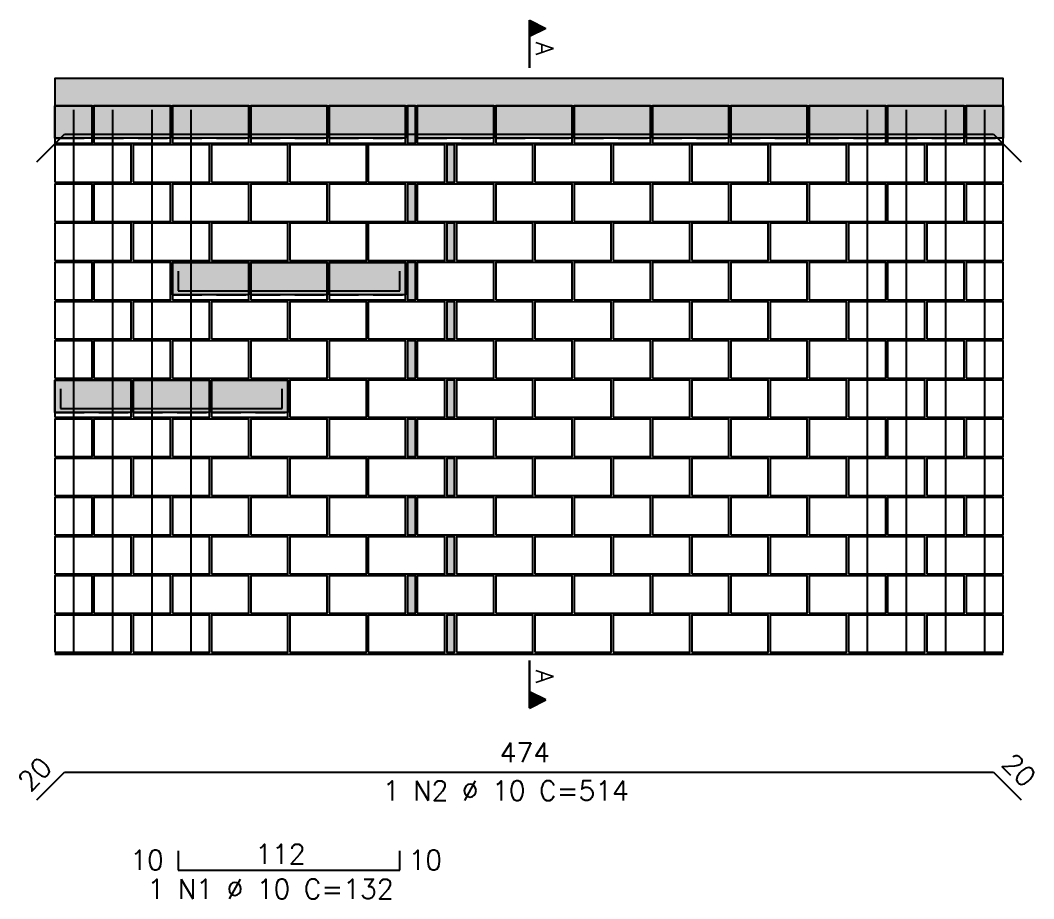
# Model space of a CAD drawing. Extents: x -1 to 122, y -1 to 61.
# Drawn here: x 35.89 to 46.24, y 8 to 16.97 of the extents above; entities that cross this region are included whole.
import ezdxf

# ---------------------------------------------------------------- set-up
doc = ezdxf.new("R2010")
doc.units = 0
doc.header["$MEASUREMENT"] = 0
doc.linetypes.add('ESTILO_TQS_0001', pattern=[0.45, 0.3, -0.15])
for name, color, linetype in [('PENA_02', 2, 'CONTINUOUS'), ('PENA_03', 3, 'CONTINUOUS'), ('PENA_05', 5, 'CONTINUOUS'), ('PENA_09', 254, 'CONTINUOUS'), ('PENA_11', 252, 'CONTINUOUS'), ('PENA_25', 210, 'CONTINUOUS')]:
    doc.layers.add(name, color=color, linetype=linetype)
doc.styles.get("Standard").update_dxf_attribs({"font": 'ROMANS.SHX'})

msp = doc.modelspace()

# ---------------------------------------------------------------- linework, layer by layer
at = {"layer": 'PENA_02', "linetype": 'ESTILO_TQS_0001'}
for p, q in [((36.244, 15.77), (36.624, 15.77)), ((36.644, 15.77), (37.424, 15.77)), ((37.444, 15.77), (38.224, 15.77)), ((38.244, 15.77), (39.024, 15.77)), ((39.044, 15.77), (39.824, 15.77)), ((39.944, 15.77), (40.724, 15.77)), ((40.744, 15.77), (41.524, 15.77)), ((41.544, 15.77), (42.324, 15.77)), ((42.344, 15.77), (43.124, 15.77)), ((43.144, 15.77), (43.924, 15.77)), ((43.944, 15.77), (44.724, 15.77)), ((44.744, 15.77), (45.524, 15.77)), ((45.544, 15.77), (45.924, 15.77)), ((37.444, 14.17), (38.224, 14.17)), ((38.244, 14.17), (39.024, 14.17)), ((39.044, 14.17), (39.824, 14.17)), ((36.244, 12.97), (37.024, 12.97)), ((37.044, 12.97), (37.824, 12.97)), ((37.844, 12.97), (38.624, 12.97))]:
    msp.add_line(p, q, dxfattribs=at)
at = {"layer": 'PENA_02', "linetype": 'Continuous'}
msp.add_line((36.244, 10.5), (45.924, 10.5), dxfattribs=at)
for points in [[(36.243, 16.1), (45.924, 16.1), (45.924, 16.38), (36.243, 16.38), (36.243, 16.1)], [(36.244, 15.72), (36.624, 15.72), (36.624, 16.1), (36.244, 16.1), (36.244, 15.72)], [(36.644, 15.72), (37.424, 15.72), (37.424, 16.1), (36.644, 16.1), (36.644, 15.72)], [(37.444, 15.72), (38.224, 15.72), (38.224, 16.1), (37.444, 16.1), (37.444, 15.72)], [(38.244, 15.72), (39.024, 15.72), (39.024, 16.1), (38.244, 16.1), (38.244, 15.72)], [(39.044, 15.72), (39.824, 15.72), (39.824, 16.1), (39.044, 16.1), (39.044, 15.72)], [(39.844, 15.72), (39.924, 15.72), (39.924, 16.1), (39.844, 16.1), (39.844, 15.72)], [(39.944, 15.72), (40.724, 15.72), (40.724, 16.1), (39.944, 16.1), (39.944, 15.72)], [(40.744, 15.72), (41.524, 15.72), (41.524, 16.1), (40.744, 16.1), (40.744, 15.72)], [(41.544, 15.72), (42.324, 15.72), (42.324, 16.1), (41.544, 16.1), (41.544, 15.72)], [(42.344, 15.72), (43.124, 15.72), (43.124, 16.1), (42.344, 16.1), (42.344, 15.72)], [(43.144, 15.72), (43.924, 15.72), (43.924, 16.1), (43.144, 16.1), (43.144, 15.72)], [(43.944, 15.72), (44.724, 15.72), (44.724, 16.1), (43.944, 16.1), (43.944, 15.72)], [(44.744, 15.72), (45.524, 15.72), (45.524, 16.1), (44.744, 16.1), (44.744, 15.72)], [(45.544, 15.72), (45.924, 15.72), (45.924, 16.1), (45.544, 16.1), (45.544, 15.72)], [(36.244, 15.32), (37.024, 15.32), (37.024, 15.7), (36.244, 15.7), (36.244, 15.32)], [(37.044, 15.32), (37.824, 15.32), (37.824, 15.7), (37.044, 15.7), (37.044, 15.32)], [(37.844, 15.32), (38.624, 15.32), (38.624, 15.7), (37.844, 15.7), (37.844, 15.32)], [(38.644, 15.32), (39.424, 15.32), (39.424, 15.7), (38.644, 15.7), (38.644, 15.32)], [(39.444, 15.32), (40.224, 15.32), (40.224, 15.7), (39.444, 15.7), (39.444, 15.32)], [(40.244, 15.32), (40.324, 15.32), (40.324, 15.7), (40.244, 15.7), (40.244, 15.32)], [(40.344, 15.32), (41.124, 15.32), (41.124, 15.7), (40.344, 15.7), (40.344, 15.32)], [(41.144, 15.32), (41.924, 15.32), (41.924, 15.7), (41.144, 15.7), (41.144, 15.32)], [(41.944, 15.32), (42.724, 15.32), (42.724, 15.7), (41.944, 15.7), (41.944, 15.32)], [(42.744, 15.32), (43.524, 15.32), (43.524, 15.7), (42.744, 15.7), (42.744, 15.32)], [(43.544, 15.32), (44.324, 15.32), (44.324, 15.7), (43.544, 15.7), (43.544, 15.32)], [(44.344, 15.32), (45.124, 15.32), (45.124, 15.7), (44.344, 15.7), (44.344, 15.32)], [(45.144, 15.32), (45.924, 15.32), (45.924, 15.7), (45.144, 15.7), (45.144, 15.32)], [(36.244, 14.92), (36.624, 14.92), (36.624, 15.3), (36.244, 15.3), (36.244, 14.92)], [(36.644, 14.92), (37.424, 14.92), (37.424, 15.3), (36.644, 15.3), (36.644, 14.92)], [(37.444, 14.92), (38.224, 14.92), (38.224, 15.3), (37.444, 15.3), (37.444, 14.92)], [(38.244, 14.92), (39.024, 14.92), (39.024, 15.3), (38.244, 15.3), (38.244, 14.92)], [(39.044, 14.92), (39.824, 14.92), (39.824, 15.3), (39.044, 15.3), (39.044, 14.92)], [(39.844, 14.92), (39.924, 14.92), (39.924, 15.3), (39.844, 15.3), (39.844, 14.92)], [(39.944, 14.92), (40.724, 14.92), (40.724, 15.3), (39.944, 15.3), (39.944, 14.92)], [(40.744, 14.92), (41.524, 14.92), (41.524, 15.3), (40.744, 15.3), (40.744, 14.92)], [(41.544, 14.92), (42.324, 14.92), (42.324, 15.3), (41.544, 15.3), (41.544, 14.92)], [(42.344, 14.92), (43.124, 14.92), (43.124, 15.3), (42.344, 15.3), (42.344, 14.92)], [(43.144, 14.92), (43.924, 14.92), (43.924, 15.3), (43.144, 15.3), (43.144, 14.92)], [(43.944, 14.92), (44.724, 14.92), (44.724, 15.3), (43.944, 15.3), (43.944, 14.92)], [(44.744, 14.92), (45.524, 14.92), (45.524, 15.3), (44.744, 15.3), (44.744, 14.92)], [(45.544, 14.92), (45.924, 14.92), (45.924, 15.3), (45.544, 15.3), (45.544, 14.92)], [(36.244, 14.52), (37.024, 14.52), (37.024, 14.9), (36.244, 14.9), (36.244, 14.52)], [(37.044, 14.52), (37.824, 14.52), (37.824, 14.9), (37.044, 14.9), (37.044, 14.52)], [(37.844, 14.52), (38.624, 14.52), (38.624, 14.9), (37.844, 14.9), (37.844, 14.52)], [(38.644, 14.52), (39.424, 14.52), (39.424, 14.9), (38.644, 14.9), (38.644, 14.52)], [(39.444, 14.52), (40.224, 14.52), (40.224, 14.9), (39.444, 14.9), (39.444, 14.52)], [(40.244, 14.52), (40.324, 14.52), (40.324, 14.9), (40.244, 14.9), (40.244, 14.52)], [(40.344, 14.52), (41.124, 14.52), (41.124, 14.9), (40.344, 14.9), (40.344, 14.52)], [(41.144, 14.52), (41.924, 14.52), (41.924, 14.9), (41.144, 14.9), (41.144, 14.52)], [(41.944, 14.52), (42.724, 14.52), (42.724, 14.9), (41.944, 14.9), (41.944, 14.52)], [(42.744, 14.52), (43.524, 14.52), (43.524, 14.9), (42.744, 14.9), (42.744, 14.52)], [(43.544, 14.52), (44.324, 14.52), (44.324, 14.9), (43.544, 14.9), (43.544, 14.52)], [(44.344, 14.52), (45.124, 14.52), (45.124, 14.9), (44.344, 14.9), (44.344, 14.52)], [(45.144, 14.52), (45.924, 14.52), (45.924, 14.9), (45.144, 14.9), (45.144, 14.52)], [(36.244, 14.12), (36.624, 14.12), (36.624, 14.5), (36.244, 14.5), (36.244, 14.12)], [(36.644, 14.12), (37.424, 14.12), (37.424, 14.5), (36.644, 14.5), (36.644, 14.12)], [(37.444, 14.12), (38.224, 14.12), (38.224, 14.5), (37.444, 14.5), (37.444, 14.12)], [(38.244, 14.12), (39.024, 14.12), (39.024, 14.5), (38.244, 14.5), (38.244, 14.12)], [(39.044, 14.12), (39.824, 14.12), (39.824, 14.5), (39.044, 14.5), (39.044, 14.12)], [(39.844, 14.12), (39.924, 14.12), (39.924, 14.5), (39.844, 14.5), (39.844, 14.12)], [(39.944, 14.12), (40.724, 14.12), (40.724, 14.5), (39.944, 14.5), (39.944, 14.12)], [(40.744, 14.12), (41.524, 14.12), (41.524, 14.5), (40.744, 14.5), (40.744, 14.12)], [(41.544, 14.12), (42.324, 14.12), (42.324, 14.5), (41.544, 14.5), (41.544, 14.12)], [(42.344, 14.12), (43.124, 14.12), (43.124, 14.5), (42.344, 14.5), (42.344, 14.12)], [(43.144, 14.12), (43.924, 14.12), (43.924, 14.5), (43.144, 14.5), (43.144, 14.12)], [(43.944, 14.12), (44.724, 14.12), (44.724, 14.5), (43.944, 14.5), (43.944, 14.12)], [(44.744, 14.12), (45.524, 14.12), (45.524, 14.5), (44.744, 14.5), (44.744, 14.12)], [(45.544, 14.12), (45.924, 14.12), (45.924, 14.5), (45.544, 14.5), (45.544, 14.12)], [(36.244, 13.72), (37.024, 13.72), (37.024, 14.1), (36.244, 14.1), (36.244, 13.72)], [(37.044, 13.72), (37.824, 13.72), (37.824, 14.1), (37.044, 14.1), (37.044, 13.72)], [(37.844, 13.72), (38.624, 13.72), (38.624, 14.1), (37.844, 14.1), (37.844, 13.72)], [(38.644, 13.72), (39.424, 13.72), (39.424, 14.1), (38.644, 14.1), (38.644, 13.72)], [(39.444, 13.72), (40.224, 13.72), (40.224, 14.1), (39.444, 14.1), (39.444, 13.72)], [(40.244, 13.72), (40.324, 13.72), (40.324, 14.1), (40.244, 14.1), (40.244, 13.72)], [(40.344, 13.72), (41.124, 13.72), (41.124, 14.1), (40.344, 14.1), (40.344, 13.72)], [(41.144, 13.72), (41.924, 13.72), (41.924, 14.1), (41.144, 14.1), (41.144, 13.72)], [(41.944, 13.72), (42.724, 13.72), (42.724, 14.1), (41.944, 14.1), (41.944, 13.72)], [(42.744, 13.72), (43.524, 13.72), (43.524, 14.1), (42.744, 14.1), (42.744, 13.72)], [(43.544, 13.72), (44.324, 13.72), (44.324, 14.1), (43.544, 14.1), (43.544, 13.72)], [(44.344, 13.72), (45.124, 13.72), (45.124, 14.1), (44.344, 14.1), (44.344, 13.72)], [(45.144, 13.72), (45.924, 13.72), (45.924, 14.1), (45.144, 14.1), (45.144, 13.72)], [(36.244, 13.32), (36.624, 13.32), (36.624, 13.7), (36.244, 13.7), (36.244, 13.32)], [(36.644, 13.32), (37.424, 13.32), (37.424, 13.7), (36.644, 13.7), (36.644, 13.32)], [(37.444, 13.32), (38.224, 13.32), (38.224, 13.7), (37.444, 13.7), (37.444, 13.32)], [(38.244, 13.32), (39.024, 13.32), (39.024, 13.7), (38.244, 13.7), (38.244, 13.32)], [(39.044, 13.32), (39.824, 13.32), (39.824, 13.7), (39.044, 13.7), (39.044, 13.32)], [(39.844, 13.32), (39.924, 13.32), (39.924, 13.7), (39.844, 13.7), (39.844, 13.32)], [(39.944, 13.32), (40.724, 13.32), (40.724, 13.7), (39.944, 13.7), (39.944, 13.32)], [(40.744, 13.32), (41.524, 13.32), (41.524, 13.7), (40.744, 13.7), (40.744, 13.32)], [(41.544, 13.32), (42.324, 13.32), (42.324, 13.7), (41.544, 13.7), (41.544, 13.32)], [(42.344, 13.32), (43.124, 13.32), (43.124, 13.7), (42.344, 13.7), (42.344, 13.32)], [(43.144, 13.32), (43.924, 13.32), (43.924, 13.7), (43.144, 13.7), (43.144, 13.32)], [(43.944, 13.32), (44.724, 13.32), (44.724, 13.7), (43.944, 13.7), (43.944, 13.32)], [(44.744, 13.32), (45.524, 13.32), (45.524, 13.7), (44.744, 13.7), (44.744, 13.32)], [(45.544, 13.32), (45.924, 13.32), (45.924, 13.7), (45.544, 13.7), (45.544, 13.32)], [(36.244, 12.92), (37.024, 12.92), (37.024, 13.3), (36.244, 13.3), (36.244, 12.92)], [(37.044, 12.92), (37.824, 12.92), (37.824, 13.3), (37.044, 13.3), (37.044, 12.92)], [(37.844, 12.92), (38.624, 12.92), (38.624, 13.3), (37.844, 13.3), (37.844, 12.92)], [(38.644, 12.92), (39.424, 12.92), (39.424, 13.3), (38.644, 13.3), (38.644, 12.92)], [(39.444, 12.92), (40.224, 12.92), (40.224, 13.3), (39.444, 13.3), (39.444, 12.92)], [(40.244, 12.92), (40.324, 12.92), (40.324, 13.3), (40.244, 13.3), (40.244, 12.92)], [(40.344, 12.92), (41.124, 12.92), (41.124, 13.3), (40.344, 13.3), (40.344, 12.92)], [(41.144, 12.92), (41.924, 12.92), (41.924, 13.3), (41.144, 13.3), (41.144, 12.92)], [(41.944, 12.92), (42.724, 12.92), (42.724, 13.3), (41.944, 13.3), (41.944, 12.92)], [(42.744, 12.92), (43.524, 12.92), (43.524, 13.3), (42.744, 13.3), (42.744, 12.92)], [(43.544, 12.92), (44.324, 12.92), (44.324, 13.3), (43.544, 13.3), (43.544, 12.92)], [(44.344, 12.92), (45.124, 12.92), (45.124, 13.3), (44.344, 13.3), (44.344, 12.92)], [(45.144, 12.92), (45.924, 12.92), (45.924, 13.3), (45.144, 13.3), (45.144, 12.92)], [(36.244, 12.52), (36.624, 12.52), (36.624, 12.9), (36.244, 12.9), (36.244, 12.52)], [(36.644, 12.52), (37.424, 12.52), (37.424, 12.9), (36.644, 12.9), (36.644, 12.52)], [(37.444, 12.52), (38.224, 12.52), (38.224, 12.9), (37.444, 12.9), (37.444, 12.52)], [(38.244, 12.52), (39.024, 12.52), (39.024, 12.9), (38.244, 12.9), (38.244, 12.52)], [(39.044, 12.52), (39.824, 12.52), (39.824, 12.9), (39.044, 12.9), (39.044, 12.52)], [(39.844, 12.52), (39.924, 12.52), (39.924, 12.9), (39.844, 12.9), (39.844, 12.52)], [(39.944, 12.52), (40.724, 12.52), (40.724, 12.9), (39.944, 12.9), (39.944, 12.52)], [(40.744, 12.52), (41.524, 12.52), (41.524, 12.9), (40.744, 12.9), (40.744, 12.52)], [(41.544, 12.52), (42.324, 12.52), (42.324, 12.9), (41.544, 12.9), (41.544, 12.52)], [(42.344, 12.52), (43.124, 12.52), (43.124, 12.9), (42.344, 12.9), (42.344, 12.52)], [(43.144, 12.52), (43.924, 12.52), (43.924, 12.9), (43.144, 12.9), (43.144, 12.52)], [(43.944, 12.52), (44.724, 12.52), (44.724, 12.9), (43.944, 12.9), (43.944, 12.52)], [(44.744, 12.52), (45.524, 12.52), (45.524, 12.9), (44.744, 12.9), (44.744, 12.52)], [(45.544, 12.52), (45.924, 12.52), (45.924, 12.9), (45.544, 12.9), (45.544, 12.52)], [(36.244, 12.12), (37.024, 12.12), (37.024, 12.5), (36.244, 12.5), (36.244, 12.12)], [(37.044, 12.12), (37.824, 12.12), (37.824, 12.5), (37.044, 12.5), (37.044, 12.12)], [(37.844, 12.12), (38.624, 12.12), (38.624, 12.5), (37.844, 12.5), (37.844, 12.12)], [(38.644, 12.12), (39.424, 12.12), (39.424, 12.5), (38.644, 12.5), (38.644, 12.12)], [(39.444, 12.12), (40.224, 12.12), (40.224, 12.5), (39.444, 12.5), (39.444, 12.12)], [(40.244, 12.12), (40.324, 12.12), (40.324, 12.5), (40.244, 12.5), (40.244, 12.12)], [(40.344, 12.12), (41.124, 12.12), (41.124, 12.5), (40.344, 12.5), (40.344, 12.12)], [(41.144, 12.12), (41.924, 12.12), (41.924, 12.5), (41.144, 12.5), (41.144, 12.12)], [(41.944, 12.12), (42.724, 12.12), (42.724, 12.5), (41.944, 12.5), (41.944, 12.12)], [(42.744, 12.12), (43.524, 12.12), (43.524, 12.5), (42.744, 12.5), (42.744, 12.12)], [(43.544, 12.12), (44.324, 12.12), (44.324, 12.5), (43.544, 12.5), (43.544, 12.12)], [(44.344, 12.12), (45.124, 12.12), (45.124, 12.5), (44.344, 12.5), (44.344, 12.12)], [(45.144, 12.12), (45.924, 12.12), (45.924, 12.5), (45.144, 12.5), (45.144, 12.12)], [(36.244, 11.72), (36.624, 11.72), (36.624, 12.1), (36.244, 12.1), (36.244, 11.72)], [(36.644, 11.72), (37.424, 11.72), (37.424, 12.1), (36.644, 12.1), (36.644, 11.72)], [(37.444, 11.72), (38.224, 11.72), (38.224, 12.1), (37.444, 12.1), (37.444, 11.72)], [(38.244, 11.72), (39.024, 11.72), (39.024, 12.1), (38.244, 12.1), (38.244, 11.72)], [(39.044, 11.72), (39.824, 11.72), (39.824, 12.1), (39.044, 12.1), (39.044, 11.72)], [(39.844, 11.72), (39.924, 11.72), (39.924, 12.1), (39.844, 12.1), (39.844, 11.72)], [(39.944, 11.72), (40.724, 11.72), (40.724, 12.1), (39.944, 12.1), (39.944, 11.72)], [(40.744, 11.72), (41.524, 11.72), (41.524, 12.1), (40.744, 12.1), (40.744, 11.72)], [(41.544, 11.72), (42.324, 11.72), (42.324, 12.1), (41.544, 12.1), (41.544, 11.72)], [(42.344, 11.72), (43.124, 11.72), (43.124, 12.1), (42.344, 12.1), (42.344, 11.72)], [(43.144, 11.72), (43.924, 11.72), (43.924, 12.1), (43.144, 12.1), (43.144, 11.72)], [(43.944, 11.72), (44.724, 11.72), (44.724, 12.1), (43.944, 12.1), (43.944, 11.72)], [(44.744, 11.72), (45.524, 11.72), (45.524, 12.1), (44.744, 12.1), (44.744, 11.72)], [(45.544, 11.72), (45.924, 11.72), (45.924, 12.1), (45.544, 12.1), (45.544, 11.72)], [(36.244, 11.32), (37.024, 11.32), (37.024, 11.7), (36.244, 11.7), (36.244, 11.32)], [(37.044, 11.32), (37.824, 11.32), (37.824, 11.7), (37.044, 11.7), (37.044, 11.32)], [(37.844, 11.32), (38.624, 11.32), (38.624, 11.7), (37.844, 11.7), (37.844, 11.32)], [(38.644, 11.32), (39.424, 11.32), (39.424, 11.7), (38.644, 11.7), (38.644, 11.32)], [(39.444, 11.32), (40.224, 11.32), (40.224, 11.7), (39.444, 11.7), (39.444, 11.32)], [(40.244, 11.32), (40.324, 11.32), (40.324, 11.7), (40.244, 11.7), (40.244, 11.32)], [(40.344, 11.32), (41.124, 11.32), (41.124, 11.7), (40.344, 11.7), (40.344, 11.32)], [(41.144, 11.32), (41.924, 11.32), (41.924, 11.7), (41.144, 11.7), (41.144, 11.32)], [(41.944, 11.32), (42.724, 11.32), (42.724, 11.7), (41.944, 11.7), (41.944, 11.32)], [(42.744, 11.32), (43.524, 11.32), (43.524, 11.7), (42.744, 11.7), (42.744, 11.32)], [(43.544, 11.32), (44.324, 11.32), (44.324, 11.7), (43.544, 11.7), (43.544, 11.32)], [(44.344, 11.32), (45.124, 11.32), (45.124, 11.7), (44.344, 11.7), (44.344, 11.32)], [(45.144, 11.32), (45.924, 11.32), (45.924, 11.7), (45.144, 11.7), (45.144, 11.32)], [(36.244, 10.92), (36.624, 10.92), (36.624, 11.3), (36.244, 11.3), (36.244, 10.92)], [(36.644, 10.92), (37.424, 10.92), (37.424, 11.3), (36.644, 11.3), (36.644, 10.92)], [(37.444, 10.92), (38.224, 10.92), (38.224, 11.3), (37.444, 11.3), (37.444, 10.92)], [(38.244, 10.92), (39.024, 10.92), (39.024, 11.3), (38.244, 11.3), (38.244, 10.92)], [(39.044, 10.92), (39.824, 10.92), (39.824, 11.3), (39.044, 11.3), (39.044, 10.92)], [(39.844, 10.92), (39.924, 10.92), (39.924, 11.3), (39.844, 11.3), (39.844, 10.92)], [(39.944, 10.92), (40.724, 10.92), (40.724, 11.3), (39.944, 11.3), (39.944, 10.92)], [(40.744, 10.92), (41.524, 10.92), (41.524, 11.3), (40.744, 11.3), (40.744, 10.92)], [(41.544, 10.92), (42.324, 10.92), (42.324, 11.3), (41.544, 11.3), (41.544, 10.92)], [(42.344, 10.92), (43.124, 10.92), (43.124, 11.3), (42.344, 11.3), (42.344, 10.92)], [(43.144, 10.92), (43.924, 10.92), (43.924, 11.3), (43.144, 11.3), (43.144, 10.92)], [(43.944, 10.92), (44.724, 10.92), (44.724, 11.3), (43.944, 11.3), (43.944, 10.92)], [(44.744, 10.92), (45.524, 10.92), (45.524, 11.3), (44.744, 11.3), (44.744, 10.92)], [(45.544, 10.92), (45.924, 10.92), (45.924, 11.3), (45.544, 11.3), (45.544, 10.92)], [(36.244, 10.52), (37.024, 10.52), (37.024, 10.9), (36.244, 10.9), (36.244, 10.52)], [(37.044, 10.52), (37.824, 10.52), (37.824, 10.9), (37.044, 10.9), (37.044, 10.52)], [(37.844, 10.52), (38.624, 10.52), (38.624, 10.9), (37.844, 10.9), (37.844, 10.52)], [(38.644, 10.52), (39.424, 10.52), (39.424, 10.9), (38.644, 10.9), (38.644, 10.52)], [(39.444, 10.52), (40.224, 10.52), (40.224, 10.9), (39.444, 10.9), (39.444, 10.52)], [(40.244, 10.52), (40.324, 10.52), (40.324, 10.9), (40.244, 10.9), (40.244, 10.52)], [(40.344, 10.52), (41.124, 10.52), (41.124, 10.9), (40.344, 10.9), (40.344, 10.52)], [(41.144, 10.52), (41.924, 10.52), (41.924, 10.9), (41.144, 10.9), (41.144, 10.52)], [(41.944, 10.52), (42.724, 10.52), (42.724, 10.9), (41.944, 10.9), (41.944, 10.52)], [(42.744, 10.52), (43.524, 10.52), (43.524, 10.9), (42.744, 10.9), (42.744, 10.52)], [(43.544, 10.52), (44.324, 10.52), (44.324, 10.9), (43.544, 10.9), (43.544, 10.52)], [(44.344, 10.52), (45.124, 10.52), (45.124, 10.9), (44.344, 10.9), (44.344, 10.52)], [(45.144, 10.52), (45.924, 10.52), (45.924, 10.9), (45.144, 10.9), (45.144, 10.52)]]:
    msp.add_lwpolyline(points, dxfattribs=at)
at = {"layer": 'PENA_03', "linetype": 'Continuous'}
for p, q in [((41.088, 16.487), (41.088, 16.973)), ((41.088, 16.973), (41.254, 16.89)), ((41.089, 16.972), (41.089, 16.809)), ((41.089, 16.972), (41.252, 16.89)), ((41.101, 16.967), (41.101, 16.814)), ((41.252, 16.89), (41.089, 16.809)), ((41.254, 16.89), (41.089, 16.808)), ((41.113, 16.961), (41.113, 16.82)), ((41.126, 16.954), (41.126, 16.827)), ((41.139, 16.948), (41.139, 16.833)), ((41.152, 16.941), (41.152, 16.839)), ((41.165, 16.935), (41.165, 16.846)), ((41.177, 16.929), (41.177, 16.852)), ((41.19, 16.922), (41.19, 16.858)), ((41.203, 16.916), (41.203, 16.865)), ((41.216, 16.91), (41.216, 16.871)), ((41.228, 16.903), (41.228, 16.878)), ((41.241, 16.897), (41.241, 16.884)), ((41.089, 16.808), (41.089, 16.487)), ((41.088, 10.437), (41.088, 9.951)), ((41.089, 10.117), (41.089, 10.437)), ((41.088, 9.951), (41.254, 10.034)), ((41.254, 10.034), (41.089, 10.117)), ((41.089, 9.952), (41.089, 10.116)), ((41.252, 10.034), (41.089, 10.116)), ((41.089, 9.952), (41.252, 10.034)), ((41.101, 9.957), (41.101, 10.111)), ((41.113, 9.964), (41.113, 10.104)), ((41.126, 9.97), (41.126, 10.098)), ((41.139, 9.977), (41.139, 10.091)), ((41.152, 9.983), (41.152, 10.085)), ((41.165, 9.989), (41.165, 10.079)), ((41.177, 9.996), (41.177, 10.072)), ((41.19, 10.002), (41.19, 10.066)), ((41.203, 10.008), (41.203, 10.06)), ((41.216, 10.015), (41.216, 10.053)), ((41.228, 10.021), (41.228, 10.047)), ((41.241, 10.028), (41.241, 10.04))]:
    msp.add_line(p, q, dxfattribs=at)
at = {"layer": 'PENA_05', "linetype": 'Continuous'}
for p, q in [((36.061, 15.527), (36.344, 15.81)), ((36.344, 15.81), (45.824, 15.811)), ((45.824, 15.811), (46.106, 15.528)), ((37.504, 14.41), (37.504, 14.21)), ((39.764, 14.21), (39.764, 14.41)), ((37.504, 14.21), (39.764, 14.21)), ((36.304, 13.21), (36.304, 13.01)), ((38.564, 13.01), (38.564, 13.21)), ((36.304, 13.01), (38.564, 13.01)), ((36.061, 9.014), (36.344, 9.297)), ((36.344, 9.297), (45.824, 9.297)), ((45.824, 9.297), (46.106, 9.015)), ((37.504, 8.494), (37.504, 8.294)), ((39.764, 8.294), (39.764, 8.494)), ((37.504, 8.294), (39.764, 8.294))]:
    msp.add_line(p, q, dxfattribs=at)
for points in [[(36.434, 16.06), (36.434, 10.5)], [(36.834, 16.06), (36.834, 10.5)], [(37.234, 16.06), (37.234, 10.5)], [(37.634, 16.06), (37.634, 10.5)], [(44.534, 16.06), (44.534, 10.5)], [(44.534, 16.06), (44.534, 10.5)], [(44.934, 16.06), (44.934, 10.5)], [(45.334, 16.06), (45.334, 10.5)], [(45.734, 16.06), (45.734, 10.5)]]:
    msp.add_lwpolyline(points, dxfattribs=at)
at = {"layer": 'PENA_09', "linetype": 'Continuous'}
for points in [[(36.244, 15.77), (36.244, 16.1), (36.624, 16.1), (36.624, 15.77), (36.244, 15.77)], [(36.644, 15.77), (36.644, 16.1), (37.424, 16.1), (37.424, 15.77), (36.644, 15.77)], [(37.444, 15.77), (37.444, 16.1), (38.224, 16.1), (38.224, 15.77), (37.444, 15.77)], [(38.244, 15.77), (38.244, 16.1), (39.024, 16.1), (39.024, 15.77), (38.244, 15.77)], [(39.044, 15.77), (39.044, 16.1), (39.824, 16.1), (39.824, 15.77), (39.044, 15.77)], [(39.944, 15.77), (39.944, 16.1), (40.724, 16.1), (40.724, 15.77), (39.944, 15.77)], [(40.744, 15.77), (40.744, 16.1), (41.524, 16.1), (41.524, 15.77), (40.744, 15.77)], [(41.544, 15.77), (41.544, 16.1), (42.324, 16.1), (42.324, 15.77), (41.544, 15.77)], [(42.344, 15.77), (42.344, 16.1), (43.124, 16.1), (43.124, 15.77), (42.344, 15.77)], [(43.144, 15.77), (43.144, 16.1), (43.924, 16.1), (43.924, 15.77), (43.144, 15.77)], [(43.944, 15.77), (43.944, 16.1), (44.724, 16.1), (44.724, 15.77), (43.944, 15.77)], [(44.744, 15.77), (44.744, 16.1), (45.524, 16.1), (45.524, 15.77), (44.744, 15.77)], [(45.544, 15.77), (45.544, 16.1), (45.924, 16.1), (45.924, 15.77), (45.544, 15.77)], [(37.444, 14.17), (37.444, 14.5), (38.224, 14.5), (38.224, 14.17), (37.444, 14.17)], [(38.244, 14.17), (38.244, 14.5), (39.024, 14.5), (39.024, 14.17), (38.244, 14.17)], [(39.044, 14.17), (39.044, 14.5), (39.824, 14.5), (39.824, 14.17), (39.044, 14.17)], [(36.244, 12.97), (36.244, 13.3), (37.024, 13.3), (37.024, 12.97), (36.244, 12.97)], [(37.044, 12.97), (37.044, 13.3), (37.824, 13.3), (37.824, 12.97), (37.044, 12.97)], [(37.844, 12.97), (37.844, 13.3), (38.624, 13.3), (38.624, 12.97), (37.844, 12.97)]]:
    msp.add_lwpolyline(points, dxfattribs=at)
for points in [[(36.244, 15.77), (36.244, 16.1), (36.624, 16.1)], [(36.244, 15.77), (36.624, 16.1), (36.624, 15.77)], [(36.644, 15.77), (36.644, 16.1), (37.424, 16.1)], [(36.644, 15.77), (37.424, 16.1), (37.424, 15.77)], [(37.444, 15.77), (37.444, 16.1), (38.224, 16.1)], [(37.444, 15.77), (38.224, 16.1), (38.224, 15.77)], [(38.244, 15.77), (38.244, 16.1), (39.024, 16.1)], [(38.244, 15.77), (39.024, 16.1), (39.024, 15.77)], [(39.044, 15.77), (39.044, 16.1), (39.824, 16.1)], [(39.044, 15.77), (39.824, 16.1), (39.824, 15.77)], [(39.944, 15.77), (39.944, 16.1), (40.724, 16.1)], [(39.944, 15.77), (40.724, 16.1), (40.724, 15.77)], [(40.744, 15.77), (40.744, 16.1), (41.524, 16.1)], [(40.744, 15.77), (41.524, 16.1), (41.524, 15.77)], [(41.544, 15.77), (41.544, 16.1), (42.324, 16.1)], [(41.544, 15.77), (42.324, 16.1), (42.324, 15.77)], [(42.344, 15.77), (42.344, 16.1), (43.124, 16.1)], [(42.344, 15.77), (43.124, 16.1), (43.124, 15.77)], [(43.144, 15.77), (43.144, 16.1), (43.924, 16.1)], [(43.144, 15.77), (43.924, 16.1), (43.924, 15.77)], [(43.944, 15.77), (43.944, 16.1), (44.724, 16.1)], [(43.944, 15.77), (44.724, 16.1), (44.724, 15.77)], [(44.744, 15.77), (44.744, 16.1), (45.524, 16.1)], [(44.744, 15.77), (45.524, 16.1), (45.524, 15.77)], [(45.544, 15.77), (45.544, 16.1), (45.924, 16.1)], [(45.544, 15.77), (45.924, 16.1), (45.924, 15.77)], [(36.244, 15.77), (36.624, 15.77), (36.244, 15.77)], [(36.644, 15.77), (37.424, 15.77), (36.644, 15.77)], [(37.444, 15.77), (38.224, 15.77), (37.444, 15.77)], [(38.244, 15.77), (39.024, 15.77), (38.244, 15.77)], [(39.044, 15.77), (39.824, 15.77), (39.044, 15.77)], [(39.944, 15.77), (40.724, 15.77), (39.944, 15.77)], [(40.744, 15.77), (41.524, 15.77), (40.744, 15.77)], [(41.544, 15.77), (42.324, 15.77), (41.544, 15.77)], [(42.344, 15.77), (43.124, 15.77), (42.344, 15.77)], [(43.144, 15.77), (43.924, 15.77), (43.144, 15.77)], [(43.944, 15.77), (44.724, 15.77), (43.944, 15.77)], [(44.744, 15.77), (45.524, 15.77), (44.744, 15.77)], [(45.544, 15.77), (45.924, 15.77), (45.544, 15.77)], [(37.444, 14.17), (37.444, 14.5), (38.224, 14.5)], [(37.444, 14.17), (38.224, 14.5), (38.224, 14.17)], [(38.244, 14.17), (38.244, 14.5), (39.024, 14.5)], [(38.244, 14.17), (39.024, 14.5), (39.024, 14.17)], [(39.044, 14.17), (39.044, 14.5), (39.824, 14.5)], [(39.044, 14.17), (39.824, 14.5), (39.824, 14.17)], [(37.444, 14.17), (38.224, 14.17), (37.444, 14.17)], [(38.244, 14.17), (39.024, 14.17), (38.244, 14.17)], [(39.044, 14.17), (39.824, 14.17), (39.044, 14.17)], [(36.244, 12.97), (36.244, 13.3), (37.024, 13.3)], [(36.244, 12.97), (37.024, 13.3), (37.024, 12.97)], [(37.044, 12.97), (37.044, 13.3), (37.824, 13.3)], [(37.044, 12.97), (37.824, 13.3), (37.824, 12.97)], [(37.844, 12.97), (37.844, 13.3), (38.624, 13.3)], [(37.844, 12.97), (38.624, 13.3), (38.624, 12.97)], [(36.244, 12.97), (37.024, 12.97), (36.244, 12.97)], [(37.044, 12.97), (37.824, 12.97), (37.044, 12.97)], [(37.844, 12.97), (38.624, 12.97), (37.844, 12.97)]]:
    msp.add_solid(points, dxfattribs=at)
at = {"layer": 'PENA_11', "linetype": 'Continuous'}
for points in [[(36.243, 16.1), (45.924, 16.1), (45.924, 16.38)], [(36.243, 16.1), (45.924, 16.38), (36.243, 16.38)], [(36.243, 16.1), (36.243, 16.38), (36.243, 16.1)]]:
    msp.add_solid(points, dxfattribs=at)
at = {"layer": 'PENA_25', "linetype": 'Continuous'}
for points in [[(39.924, 16.1), (39.844, 16.1), (39.844, 15.72), (39.924, 15.72), (39.924, 16.1)], [(40.324, 15.7), (40.244, 15.7), (40.244, 15.32), (40.324, 15.32), (40.324, 15.7)], [(39.924, 15.3), (39.844, 15.3), (39.844, 14.92), (39.924, 14.92), (39.924, 15.3)], [(40.324, 14.9), (40.244, 14.9), (40.244, 14.52), (40.324, 14.52), (40.324, 14.9)], [(39.924, 14.5), (39.844, 14.5), (39.844, 14.12), (39.924, 14.12), (39.924, 14.5)], [(40.324, 14.1), (40.244, 14.1), (40.244, 13.72), (40.324, 13.72), (40.324, 14.1)], [(39.924, 13.7), (39.844, 13.7), (39.844, 13.32), (39.924, 13.32), (39.924, 13.7)], [(40.324, 13.3), (40.244, 13.3), (40.244, 12.92), (40.324, 12.92), (40.324, 13.3)], [(39.924, 12.9), (39.844, 12.9), (39.844, 12.52), (39.924, 12.52), (39.924, 12.9)], [(40.324, 12.5), (40.244, 12.5), (40.244, 12.12), (40.324, 12.12), (40.324, 12.5)], [(39.924, 12.1), (39.844, 12.1), (39.844, 11.72), (39.924, 11.72), (39.924, 12.1)], [(40.324, 11.7), (40.244, 11.7), (40.244, 11.32), (40.324, 11.32), (40.324, 11.7)], [(39.924, 11.3), (39.844, 11.3), (39.844, 10.92), (39.924, 10.92), (39.924, 11.3)], [(40.324, 10.9), (40.244, 10.9), (40.244, 10.52), (40.324, 10.52), (40.324, 10.9)]]:
    msp.add_lwpolyline(points, dxfattribs=at)
for points in [[(39.924, 16.1), (39.844, 16.1), (39.844, 15.72)], [(39.924, 16.1), (39.844, 15.72), (39.924, 15.72)], [(39.924, 16.1), (39.924, 15.72), (39.924, 16.1)], [(40.324, 15.7), (40.244, 15.7), (40.244, 15.32)], [(40.324, 15.7), (40.244, 15.32), (40.324, 15.32)], [(40.324, 15.7), (40.324, 15.32), (40.324, 15.7)], [(39.924, 15.3), (39.844, 15.3), (39.844, 14.92)], [(39.924, 15.3), (39.844, 14.92), (39.924, 14.92)], [(39.924, 15.3), (39.924, 14.92), (39.924, 15.3)], [(40.324, 14.9), (40.244, 14.9), (40.244, 14.52)], [(40.324, 14.9), (40.244, 14.52), (40.324, 14.52)], [(40.324, 14.9), (40.324, 14.52), (40.324, 14.9)], [(39.924, 14.5), (39.844, 14.5), (39.844, 14.12)], [(39.924, 14.5), (39.844, 14.12), (39.924, 14.12)], [(39.924, 14.5), (39.924, 14.12), (39.924, 14.5)], [(40.324, 14.1), (40.244, 14.1), (40.244, 13.72)], [(40.324, 14.1), (40.244, 13.72), (40.324, 13.72)], [(40.324, 14.1), (40.324, 13.72), (40.324, 14.1)], [(39.924, 13.7), (39.844, 13.7), (39.844, 13.32)], [(39.924, 13.7), (39.844, 13.32), (39.924, 13.32)], [(39.924, 13.7), (39.924, 13.32), (39.924, 13.7)], [(40.324, 13.3), (40.244, 13.3), (40.244, 12.92)], [(40.324, 13.3), (40.244, 12.92), (40.324, 12.92)], [(40.324, 13.3), (40.324, 12.92), (40.324, 13.3)], [(39.924, 12.9), (39.844, 12.9), (39.844, 12.52)], [(39.924, 12.9), (39.844, 12.52), (39.924, 12.52)], [(39.924, 12.9), (39.924, 12.52), (39.924, 12.9)], [(40.324, 12.5), (40.244, 12.5), (40.244, 12.12)], [(40.324, 12.5), (40.244, 12.12), (40.324, 12.12)], [(40.324, 12.5), (40.324, 12.12), (40.324, 12.5)], [(39.924, 12.1), (39.844, 12.1), (39.844, 11.72)], [(39.924, 12.1), (39.844, 11.72), (39.924, 11.72)], [(39.924, 12.1), (39.924, 11.72), (39.924, 12.1)], [(40.324, 11.7), (40.244, 11.7), (40.244, 11.32)], [(40.324, 11.7), (40.244, 11.32), (40.324, 11.32)], [(40.324, 11.7), (40.324, 11.32), (40.324, 11.7)], [(39.924, 11.3), (39.844, 11.3), (39.844, 10.92)], [(39.924, 11.3), (39.844, 10.92), (39.924, 10.92)], [(39.924, 11.3), (39.924, 10.92), (39.924, 11.3)], [(40.324, 10.9), (40.244, 10.9), (40.244, 10.52)], [(40.324, 10.9), (40.244, 10.52), (40.324, 10.52)], [(40.324, 10.9), (40.324, 10.52), (40.324, 10.9)]]:
    msp.add_solid(points, dxfattribs=at)

# ---------------------------------------------------------------- texts
at = {"layer": 'PENA_03', "linetype": 'Continuous'}
for s, height, rotation, p in [('A', 0.18, 270, (41.155, 16.755)), ('A', 0.18, 270, (41.155, 10.341)), ('474', 0.2, 0.0021, (40.784, 9.397)), ('20', 0.2, 45, (35.99, 9.085)), ('20', 0.2, 315, (45.894, 9.368))]:
    msp.add_text(s, height=height, rotation=rotation, dxfattribs=at).set_placement(p)
for s, p in [('1 N2 %%c 10 C=514', (39.592, 9.008)), ('10', (37.014, 8.299)), ('112', (38.289, 8.36)), ('10', (39.854, 8.299)), ('1 N1 %%c 10 C=132', (37.191, 8.004))]:
    msp.add_text(s, height=0.2, dxfattribs=at).set_placement(p)

doc.saveas('drawing.dxf')
